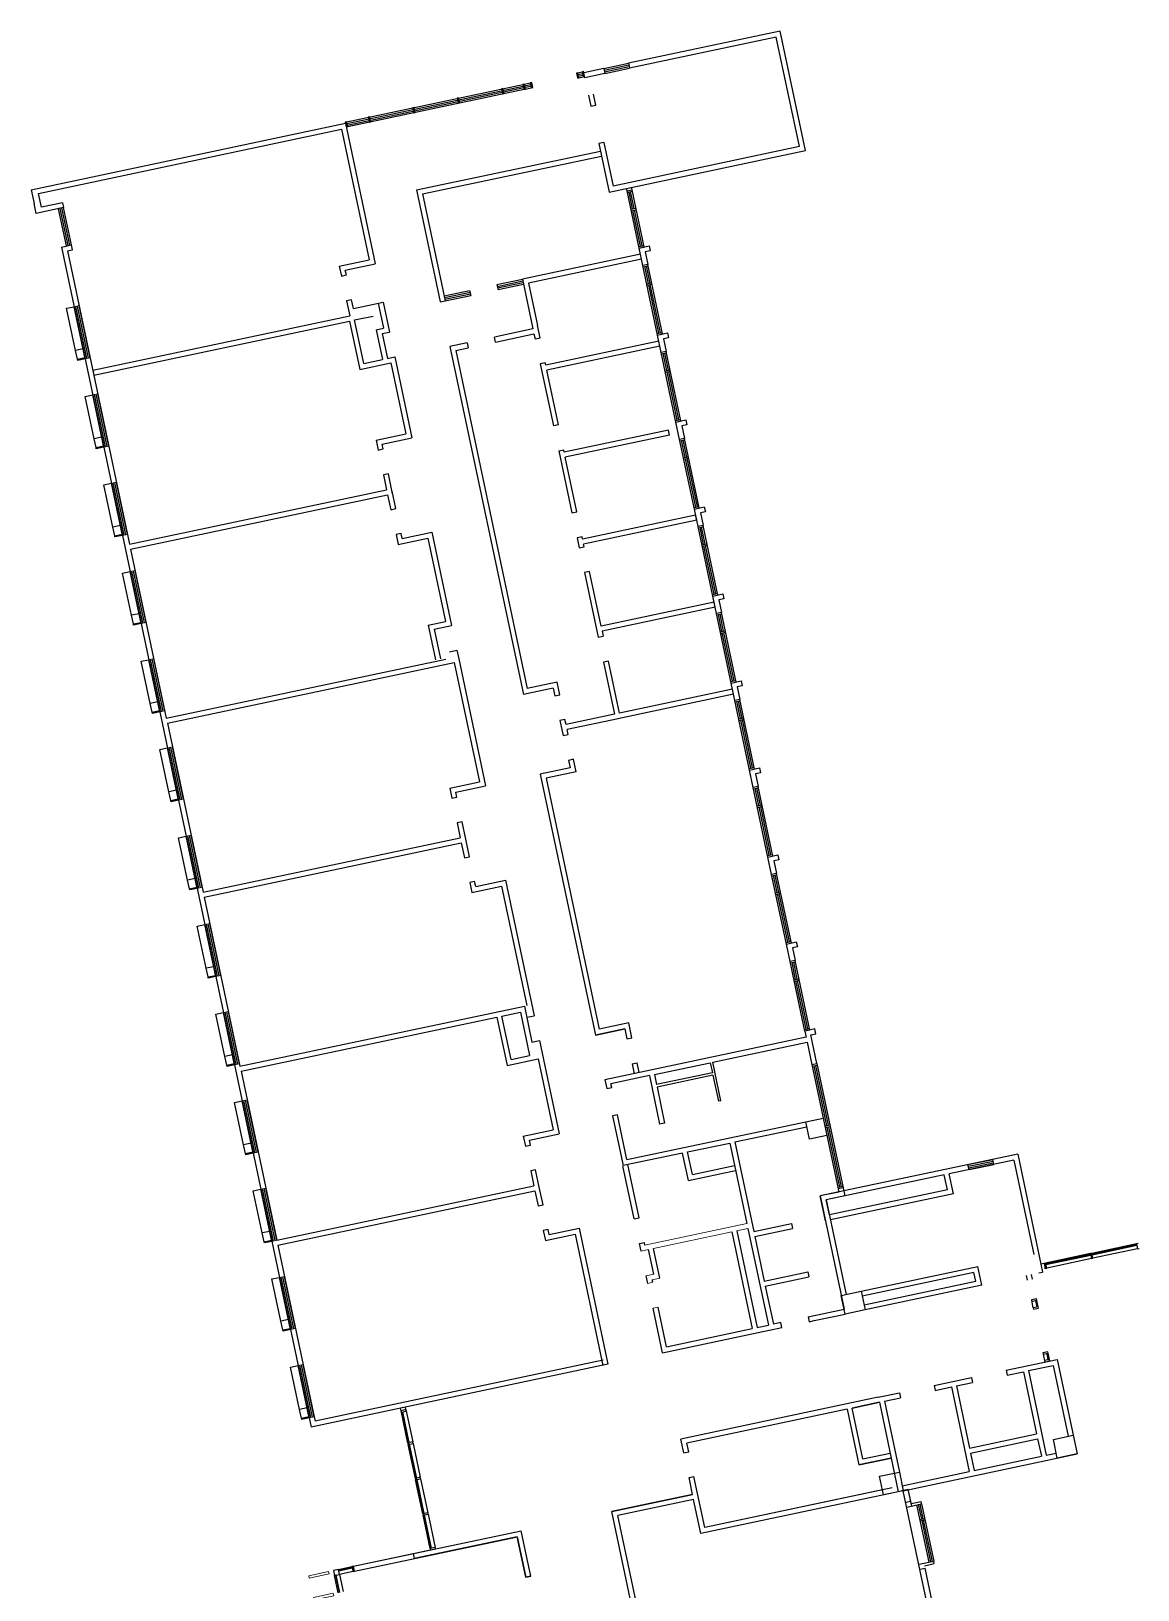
# Model space of a CAD drawing. Header units: millimetres. Extents: x -160790 to 7560, y -3558 to 89454.
# Drawn here: x -160790 to -117204, y 28111 to 89454 of the extents above; entities that cross this region are included whole.
import ezdxf

# ---------------------------------------------------------------- set-up
doc = ezdxf.new("R2010")
doc.units = ezdxf.units.MM
doc.header["$LTSCALE"] = 5
for name, color, linetype in [('A—墙体', 7, 'Continuous'), ('A—门窗', 135, 'Continuous'), ('E1-RI-3F$0$A-STUCCO', 152, 'Continuous')]:
    doc.layers.add(name, color=color, linetype=linetype)
for name, color, linetype, lineweight in [('E1-RI-3F$0$A-GLAZ-CWMG', 3, 'Continuous', 5), ('E1-RI-3F$0$A-WALL', 7, 'Continuous', 5), ('E1-RI-3F$0$AUDIT_D_131110141545-10', 7, 'Continuous', 5), ('E1-RW-3F$0$A-WALL', 7, 'Continuous', 5)]:
    doc.layers.add(name, color=color, linetype=linetype, lineweight=lineweight)
doc.layers.get('E1-RI-3F$0$A-GLAZ-CWMG').off()
doc.layers.get('E1-RI-3F$0$A-STUCCO').off()

# ---------------------------------------------------------------- blocks, each defined once
blk = doc.blocks.new('E1-RI-3F$0$ar2123')
at = {"layer": 'E1-RI-3F$0$A-WALL'}
for p, q in [((11694705, -6180386), (11693922, -6180552)), ((11693922, -6180552), (11693943, -6180650)), ((11693943, -6180650), (11694725, -6180484)), ((11694725, -6180484), (11694705, -6180386)), ((11695067, -6182098), (11694285, -6182264)), ((11695088, -6182196), (11695067, -6182098)), ((11694285, -6182264), (11694305, -6182362)), ((11694305, -6182362), (11695088, -6182196)), ((11695430, -6183811), (11694647, -6183976)), ((11694668, -6184074), (11695450, -6183908)), ((11695450, -6183908), (11695430, -6183811)), ((11694647, -6183976), (11694668, -6184074)), ((11695792, -6185523), (11695010, -6185688)), ((11695010, -6185688), (11695030, -6185786)), ((11695030, -6185786), (11695813, -6185620)), ((11695813, -6185620), (11695792, -6185523)), ((11696154, -6187235), (11695372, -6187400)), ((11695372, -6187400), (11695393, -6187498)), ((11695393, -6187498), (11696175, -6187332)), ((11696175, -6187332), (11696154, -6187235)), ((11696517, -6188947), (11695734, -6189112)), ((11695734, -6189112), (11695755, -6189210)), ((11695755, -6189210), (11696538, -6189045)), ((11696538, -6189045), (11696517, -6188947)), ((11696698, -6189803), (11695916, -6189968)), ((11695916, -6189968), (11695936, -6190066)), ((11695936, -6190066), (11696719, -6189901)), ((11696719, -6189901), (11696698, -6189803))]:
    blk.add_line(p, q, dxfattribs=at)
blk = doc.blocks.new('E1-RI-3F$0$RECTANGULAR_MULLION_-_6006')
at = {"layer": 'A—门窗'}
for p, q in [((-30, 125), (30, 125)), ((-30, -75), (-30, 125)), ((30, 125), (30, -75)), ((30, -75), (-30, -75))]:
    blk.add_line(p, q, dxfattribs=at)
blk = doc.blocks.new('E1-RI-3F$0$RECTANGULAR_MULLION_-_600M')
at = {"layer": 'A—门窗'}
for p, q in [((-30, 75), (30, 75)), ((-30, -125), (-30, 75)), ((30, 75), (30, -125)), ((30, -125), (-30, -125))]:
    blk.add_line(p, q, dxfattribs=at)
blk = doc.blocks.new('E1-RI-3F$0$窗3')
at = {"layer": 'A—门窗'}
for p, q in [((10161298, -8419202), (10161298, -8417102)), ((10161364, -8419202), (10161364, -8417102)), ((10161431, -8419202), (10161431, -8417102)), ((10161498, -8419202), (10161498, -8417102))]:
    blk.add_line(p, q, dxfattribs=at)
at = {"layer": 'A—门窗', "color": 8}
for points in [[(10161298, -8418802), (10160998, -8418802), (10160998, -8417102), (10161298, -8417102)], [(10160998, -8419152), (10160998, -8418802), (10160998, -8418802)], [(10161298, -8419202), (10160998, -8419202), (10160998, -8419152), (10161298, -8419152)]]:
    blk.add_lwpolyline(points, dxfattribs=at)
at = {"layer": 'E1-RI-3F$0$A-WALL'}
for p, q in [((10161298, -8417102), (10161498, -8417102)), ((10161298, -8419202), (10161498, -8419202))]:
    blk.add_line(p, q, dxfattribs=at)
blk = doc.blocks.new('E1-RI-3F$0$窗4')
at = {"layer": 'A—门窗'}
for p, q in [((10183925, -8423476), (10183925, -8420676)), ((10183925, -8420736), (10184125, -8420736)), ((10183992, -8421416), (10183992, -8420736)), ((10184058, -8421416), (10184058, -8420736)), ((10184125, -8423476), (10184125, -8420676)), ((10183925, -8421416), (10184125, -8421416)), ((10183925, -8421476), (10184125, -8421476)), ((10183992, -8423416), (10183992, -8421476)), ((10184058, -8423416), (10184058, -8421476)), ((10183925, -8423416), (10184125, -8423416))]:
    blk.add_line(p, q, dxfattribs=at)
at = {"layer": 'E1-RI-3F$0$A-WALL'}
for p, q in [((10183925, -8420676), (10184125, -8420676)), ((10183925, -8423476), (10184125, -8423476))]:
    blk.add_line(p, q, dxfattribs=at)

msp = doc.modelspace()

# ---------------------------------------------------------------- linework, layer by layer
at = {"layer": 'A—墙体'}
for p, q in [((-131293, 89454), (-137261, 88191)), ((-131293, 89454), (-137261, 88191)), ((-131447, 89217), (-137220, 87995)), ((-131447, 89217), (-137220, 87995)), ((-130536, 84912), (-131447, 89217)), ((-130536, 84912), (-131447, 89217)), ((-130299, 84758), (-131293, 89454)), ((-130299, 84758), (-131293, 89454)), ((-138239, 87984), (-139022, 87818)), ((-138239, 87984), (-139022, 87818)), ((-138981, 87622), (-139022, 87818)), ((-138981, 87622), (-139022, 87818)), ((-138198, 87788), (-138981, 87622)), ((-138198, 87788), (-138981, 87622)), ((-138239, 87984), (-138198, 87788)), ((-138239, 87984), (-138198, 87788)), ((-137261, 88191), (-137220, 87995)), ((-137261, 88191), (-137220, 87995)), ((-160790, 83210), (-148414, 85830)), ((-160494, 83068), (-148568, 85593)), ((-148568, 85593), (-147481, 80456)), ((-148414, 85830), (-147244, 80302)), ((-145610, 83204), (-138370, 84736)), ((-138370, 84736), (-138328, 84541)), ((-138236, 85071), (-137874, 83359)), ((-138236, 85071), (-137874, 83359)), ((-130536, 84912), (-137874, 83359)), ((-130536, 84912), (-137874, 83359)), ((-145372, 83049), (-138328, 84541)), ((-160790, 83210), (-160676, 82672)), ((-160381, 82530), (-160494, 83068)), ((-145610, 83204), (-144678, 78801)), ((-145372, 83049), (-144482, 78843)), ((-137322, 83169), (-137342, 83267)), ((-137322, 83169), (-137126, 83211)), ((-137126, 83211), (-137147, 83309)), ((-160594, 82280), (-160676, 82672)), ((-159517, 82508), (-160594, 82280)), ((-159558, 82704), (-160381, 82530)), ((-159558, 82704), (-159517, 82508)), ((-159597, 80958), (-159206, 81041)), ((-159165, 80845), (-159206, 81041)), ((-159597, 80958), (-149764, 34512)), ((-159360, 80804), (-159165, 80845)), ((-159360, 80804), (-156916, 69260)), ((-148655, 80208), (-147481, 80456)), ((-136794, 80675), (-141441, 79691)), ((-136752, 80479), (-141204, 79536)), ((-136845, 80919), (-136650, 80961)), ((-148655, 80208), (-148572, 79817)), ((-148572, 79817), (-148376, 79858)), ((-148418, 80054), (-147244, 80302)), ((-148376, 79858), (-148418, 80054)), ((-141441, 79691), (-141027, 77734)), ((-141204, 79536), (-140852, 77873)), ((-148170, 78880), (-148365, 78838)), ((-148365, 78838), (-148241, 78251)), ((-148097, 78537), (-148170, 78880)), ((-148097, 78537), (-146923, 78786)), ((-147119, 78744), (-146912, 77766)), ((-146923, 78786), (-146675, 77612)), ((-144678, 78801), (-144482, 78843)), ((-158366, 76108), (-148241, 78251)), ((-158324, 75912), (-148248, 78045)), ((-148248, 78045), (-147844, 76138)), ((-148052, 78087), (-147319, 78242)), ((-147690, 76375), (-148052, 78087)), ((-147205, 77704), (-146912, 77766)), ((-147205, 77704), (-146957, 76530)), ((-146968, 77550), (-146675, 77612)), ((-146968, 77550), (-146761, 76571)), ((-141027, 77734), (-142543, 77413)), ((-142502, 77218), (-142543, 77413)), ((-142502, 77218), (-140986, 77539)), ((-140986, 77539), (-140944, 77343)), ((-143619, 77185), (-144305, 77040)), ((-144305, 77040), (-141405, 63344)), ((-144068, 76886), (-143578, 76990)), ((-144068, 76886), (-141251, 63581)), ((-143619, 77185), (-143578, 76990)), ((-136069, 77250), (-140521, 76308)), ((-136027, 77055), (-140479, 76112)), ((-158366, 76108), (-158324, 75912)), ((-147844, 76138), (-146624, 76396)), ((-147690, 76375), (-146957, 76530)), ((-146761, 76571), (-146467, 76634)), ((-146622, 76396), (-146031, 73608)), ((-146467, 76634), (-145794, 73454)), ((-140541, 76406), (-140737, 76365)), ((-140737, 76365), (-140219, 73919)), ((-140521, 76308), (-140541, 76406)), ((-140024, 73960), (-140479, 76112)), ((-140024, 73960), (-140219, 73919)), ((-135687, 73754), (-139796, 72884)), ((-135645, 73558), (-135687, 73754)), ((-147205, 73360), (-146031, 73608)), ((-147205, 73360), (-147122, 72969)), ((-147122, 72969), (-146927, 73010)), ((-146968, 73206), (-145794, 73454)), ((-146927, 73010), (-146968, 73206)), ((-135645, 73558), (-139754, 72688)), ((-140012, 72940), (-139817, 72982)), ((-140012, 72940), (-139494, 70495)), ((-139796, 72884), (-139817, 72982)), ((-139299, 70536), (-139754, 72688)), ((-146719, 72032), (-146915, 71990)), ((-146915, 71990), (-146791, 71403)), ((-146554, 71249), (-146719, 72032)), ((-156916, 69260), (-146791, 71403)), ((-156874, 69064), (-146749, 71207)), ((-146749, 71207), (-146625, 70621)), ((-146430, 70662), (-146574, 71347)), ((-146625, 70621), (-146430, 70662)), ((-139494, 70495), (-139299, 70536)), ((-134619, 70402), (-139071, 69460)), ((-134578, 70207), (-139030, 69264)), ((-134578, 70207), (-134619, 70402)), ((-146223, 69684), (-146418, 69642)), ((-146418, 69642), (-146336, 69251)), ((-146336, 69251), (-145161, 69499)), ((-146181, 69488), (-146223, 69684)), ((-146181, 69488), (-145009, 69736)), ((-145161, 69499), (-144467, 66222)), ((-145007, 69736), (-144231, 66068)), ((-139092, 69558), (-139287, 69516)), ((-139287, 69516), (-139246, 69321)), ((-139246, 69321), (-139205, 69125)), ((-139071, 69460), (-139092, 69558)), ((-156874, 69064), (-155466, 62412)), ((-139205, 69125), (-139009, 69166)), ((-139009, 69166), (-139030, 69264)), ((-138802, 68188), (-138997, 68147)), ((-138997, 68147), (-138459, 65603)), ((-138346, 66036), (-138802, 68188)), ((-133894, 66978), (-138346, 66036)), ((-133853, 66782), (-133894, 66978)), ((-133853, 66782), (-138305, 65840)), ((-145152, 66077), (-144468, 66222)), ((-145152, 66077), (-144862, 64707)), ((-144915, 65923), (-144231, 66068)), ((-144915, 65923), (-144667, 64749)), ((-138459, 65603), (-138263, 65644)), ((-138305, 65840), (-138263, 65644)), ((-144317, 65027), (-144024, 65089)), ((-144024, 65089), (-143951, 64747)), ((-155466, 62412), (-144460, 64741)), ((-155425, 62216), (-144126, 64608)), ((-144126, 64608), (-143132, 59912)), ((-143951, 64747), (-142895, 59758)), ((-138056, 64666), (-138252, 64625)), ((-138252, 64625), (-137817, 62570)), ((-137621, 62612), (-138056, 64666)), ((-140077, 63830), (-141251, 63581)), ((-139973, 63340), (-140077, 63830)), ((-140231, 63592), (-141405, 63344)), ((-140231, 63592), (-140169, 63299)), ((-140169, 63299), (-139973, 63340)), ((-133128, 63358), (-137678, 62395)), ((-133169, 63554), (-137621, 62612)), ((-133128, 63358), (-133169, 63554)), ((-137817, 62570), (-139725, 62166)), ((-155425, 62216), (-154016, 55563)), ((-139766, 62362), (-139962, 62321)), ((-139962, 62321), (-139837, 61734)), ((-139725, 62166), (-139766, 62362)), ((-137675, 62396), (-139683, 61971)), ((-139642, 61775), (-139683, 61971)), ((-139837, 61734), (-139642, 61775)), ((-139435, 60797), (-139630, 60755)), ((-139630, 60755), (-139568, 60462)), ((-139331, 60308), (-139435, 60797)), ((-139568, 60462), (-140742, 60213)), ((-140742, 60213), (-138567, 49941)), ((-139331, 60308), (-140505, 60059)), ((-144306, 59663), (-143134, 59911)), ((-144306, 59663), (-144223, 59272)), ((-144069, 59509), (-142897, 59757)), ((-144027, 59313), (-144069, 59509)), ((-140505, 60059), (-138413, 50178)), ((-144223, 59272), (-144027, 59313)), ((-143820, 58335), (-144016, 58294)), ((-144016, 58294), (-143891, 57707)), ((-143675, 57650), (-143820, 58335)), ((-154016, 55563), (-143891, 57707)), ((-153975, 55368), (-143850, 57511)), ((-143850, 57511), (-143726, 56924)), ((-143530, 56965), (-143675, 57650)), ((-143726, 56924), (-143530, 56965)), ((-143323, 55987), (-143519, 55946)), ((-143519, 55946), (-143436, 55554)), ((-143282, 55791), (-143323, 55987)), ((-143282, 55791), (-142110, 56039)), ((-142108, 56040), (-140979, 50708)), ((-153975, 55368), (-152567, 48715)), ((-143436, 55554), (-142264, 55802)), ((-142262, 55803), (-141268, 51107)), ((-152567, 48715), (-141366, 51086)), ((-141366, 51086), (-141066, 49668)), ((-152525, 48519), (-142449, 50653)), ((-142449, 50653), (-142045, 48745)), ((-142253, 50694), (-141520, 50849)), ((-141891, 48985), (-142253, 50694)), ((-141520, 50849), (-141158, 49137)), ((-141273, 50646), (-140979, 50708)), ((-137256, 50423), (-138413, 50178)), ((-137131, 49836), (-137256, 50423)), ((-141066, 49668), (-140772, 49730)), ((-140772, 49730), (-139995, 46061)), ((-138567, 49941), (-137410, 50186)), ((-137410, 50186), (-138567, 49941)), ((-137410, 50186), (-137327, 49795)), ((-137327, 49795), (-137131, 49836)), ((-130270, 49858), (-136336, 48574)), ((-130085, 49948), (-130006, 49964)), ((-141891, 48982), (-141158, 49137)), ((-133946, 48875), (-130228, 49662)), ((-130228, 49662), (-130042, 48781)), ((-152525, 48519), (-151117, 41867)), ((-142045, 48745), (-140823, 49003)), ((-140823, 49003), (-140233, 46215)), ((-136336, 48574), (-138194, 48180)), ((-137120, 48816), (-136924, 48858)), ((-137120, 48816), (-137037, 48425)), ((-136841, 48466), (-136924, 48858)), ((-136245, 48388), (-134044, 48854)), ((-133961, 48463), (-136162, 47997)), ((-134044, 48854), (-133961, 48463)), ((-133625, 47359), (-133946, 48875)), ((-130042, 48781), (-129846, 48823)), ((-138194, 48180), (-138122, 47838)), ((-138122, 47838), (-137926, 47879)), ((-136440, 48347), (-137957, 48026)), ((-137926, 47879), (-137957, 48026)), ((-136440, 48347), (-136037, 46440)), ((-136245, 48388), (-136162, 47997)), ((-133940, 48365), (-136141, 47899)), ((-136141, 47899), (-135841, 46481)), ((-133940, 48365), (-133723, 47338)), ((-133625, 47359), (-133723, 47338)), ((-137698, 46803), (-137894, 46761)), ((-137894, 46761), (-137480, 44805)), ((-137326, 45042), (-137698, 46803)), ((-141406, 45967), (-140233, 46215)), ((-141169, 45813), (-139995, 46061)), ((-137326, 45042), (-130282, 46533)), ((-135841, 46481), (-136037, 46440)), ((-133077, 45737), (-130240, 46337)), ((-141406, 45967), (-141323, 45576)), ((-141323, 45576), (-141128, 45617)), ((-141128, 45617), (-141169, 45813)), ((-133273, 45695), (-132603, 42531)), ((-133077, 45737), (-132332, 42215)), ((-137041, 42716), (-137483, 44804)), ((-136845, 42758, 0), (-137287, 44846)), ((-134905, 44225), (-135132, 45302)), ((-134750, 44462), (-134937, 45343)), ((-134750, 44462), (-133087, 44814)), ((-121937, 45259), (-129715, 43612)), ((-121937, 45259), (-129715, 43612)), ((-122091, 45022), (-124635, 44483)), ((-122091, 45022), (-124635, 44483)), ((-122091, 45022), (-121304, 41304)), ((-122091, 45022), (-121304, 41304)), ((-121937, 45259), (-120954, 40612)), ((-121937, 45259), (-120954, 40612)), ((-140921, 44639), (-141116, 44597)), ((-141116, 44597), (-140992, 44010)), ((-140776, 43954), (-140921, 44639)), ((-134905, 44225), (-133045, 44619)), ((-124830, 44442), (-129478, 43458)), ((-124830, 44442), (-129478, 43458)), ((-124706, 43855), (-124830, 44442)), ((-124706, 43855), (-124830, 44442)), ((-124469, 43700), (-124635, 44483)), ((-124469, 43700), (-124635, 44483)), ((-151117, 41867), (-140992, 44010)), ((-151076, 41671), (-140951, 43815)), ((-140951, 43815), (-140826, 43228)), ((-140631, 43269), (-140776, 43954)), ((-129508, 42633), (-129715, 43612)), ((-129508, 42633), (-129715, 43612)), ((-129714, 43612), (-128772, 39161)), ((-128981, 43768), (-129712, 43613)), ((-128744, 43613), (-129474, 43459)), ((-124706, 43855), (-129354, 42871)), ((-124706, 43855), (-129354, 42871)), ((-124469, 43700), (-129312, 42675)), ((-124469, 43700), (-129312, 42675)), ((-128811, 43931), (-129007, 43890)), ((-129007, 43890), (-128981, 43768)), ((-128811, 43931), (-128744, 43613)), ((-140826, 43228), (-140631, 43269)), ((-129354, 42871), (-129478, 43458)), ((-129354, 42871), (-129478, 43458)), ((-129477, 43458), (-128690, 39740)), ((-140382, 42095), (-139208, 42343)), ((-139208, 42343), (-138075, 36987)), ((-137041, 42716, 0), (-136845, 42758, 0)), ((-132562, 42336), (-131756, 38529)), ((-132332, 42215, 0), (-130850, 42529, 0)), ((-132290, 42019), (-130808, 42333)), ((-130850, 42529, 0), (-130808, 42333, 0)), ((-140423, 42291), (-140619, 42249)), ((-140619, 42249), (-140536, 41858)), ((-140536, 41858), (-139363, 42106)), ((-140382, 42095), (-140423, 42291)), ((-139363, 42106), (-138270, 36946)), ((-136834, 41738, 0), (-136638, 41779, 0)), ((-136771, 41444, 0), (-136834, 41738, 0)), ((-136617, 41681, 0), (-136638, 41779, 0)), ((-133198, 42201), (-132392, 38394)), ((-133003, 42242), (-132197, 38436)), ((-132290, 42019), (-131918, 40258)), ((-151076, 41671), (-149646, 34921)), ((-136271, 40528, 0), (-136478, 41507)), ((-136034, 40374, 0), (-136282, 41548)), ((-131918, 40258), (-130206, 40621)), ((-130206, 40621), (-130164, 40425)), ((-128103, 39864), (-123505, 40838)), ((-128103, 39864), (-123505, 40838)), ((-123659, 40601), (-128062, 39669)), ((-123659, 40601), (-128062, 39669)), ((-123587, 40258), (-123659, 40601)), ((-123587, 40258), (-123659, 40601)), ((-123350, 40104), (-123505, 40838)), ((-123350, 40104), (-123505, 40838)), ((-121356, 40334), (-121395, 40518)), ((-121100, 40581), (-120954, 40612)), ((-121100, 40581), (-120954, 40612)), ((-136502, 40173), (-136564, 40466)), ((-136307, 40214), (-136327, 40312)), ((-131876, 40063), (-130164, 40425)), ((-131876, 40063), (-131560, 38571)), ((-127989, 39326), (-123587, 40258)), ((-127989, 39326), (-123587, 40258)), ((-123350, 40104), (-127948, 39131)), ((-123350, 40104), (-127948, 39131)), ((-121551, 40293), (-121590, 40477)), ((-135924, 37442), (-136295, 39194)), ((-135770, 37679), (-136099, 39236)), ((-130191, 38861), (-128772, 39161)), ((-130191, 38861), (-130149, 38665)), ((-130149, 38665), (-129954, 38706)), ((-129954, 38706), (-128731, 38965)), ((-135924, 37442), (-131718, 38333)), ((-135770, 37679), (-132392, 38394)), ((-132197, 38436), (-131756, 38529)), ((-131715, 38334), (-131225, 38437)), ((-131267, 38633), (-131560, 38571)), ((-131225, 38437), (-131267, 38633)), ((-138075, 36987), (-149764, 34512)), ((-138262, 37152), (-149610, 34749)), ((-122386, 36756), (-120381, 37181)), ((-121513, 36737), (-120535, 36944)), ((-121513, 36737), (-120535, 36944)), ((-121513, 36737), (-120731, 36902)), ((-121513, 36737), (-120731, 36902)), ((-120535, 36944), (-119945, 34155)), ((-120535, 36944), (-119945, 34155)), ((-120381, 37181), (-119594, 33463)), ((-120381, 37181), (-119594, 33463)), ((-125223, 36156), (-123756, 36466)), ((-125223, 36156), (-123756, 36466)), ((-124350, 36136), (-123714, 36271)), ((-124350, 36136), (-123714, 36271)), ((-123756, 36466), (-123714, 36271)), ((-123756, 36466), (-123714, 36271)), ((-122386, 36756), (-122345, 36561)), ((-122386, 36756), (-122345, 36561)), ((-122345, 36561), (-121709, 36695)), ((-122345, 36561), (-121709, 36695)), ((-121709, 36695), (-121191, 34249)), ((-121709, 36695), (-121191, 34249)), ((-121513, 36737), (-120809, 33410)), ((-121513, 36737), (-120809, 33410)), ((-127425, 35690), (-135202, 34043)), ((-127425, 35690), (-135199, 34044)), ((-127425, 35690), (-126593, 35866)), ((-127425, 35690), (-126593, 35866)), ((-127187, 35535), (-126552, 35670)), ((-127187, 35535), (-126552, 35670)), ((-126593, 35866), (-126552, 35670)), ((-126593, 35866), (-126552, 35670)), ((-125223, 36156), (-125182, 35960)), ((-125223, 36156), (-125182, 35960)), ((-125182, 35960), (-124546, 36095)), ((-125182, 35960), (-124546, 36095)), ((-124546, 36095), (-123842, 32768)), ((-124546, 36095), (-123842, 32768)), ((-124350, 36136), (-123833, 33690)), ((-124350, 36136), (-123833, 33690)), ((-146223, 35160, 0), (-146243, 35258)), ((-146027, 35202, 0), (-146047, 35299)), ((-128655, 35225), (-134965, 33889)), ((-128655, 35225), (-128189, 33024)), ((-127383, 35494), (-128459, 35266)), ((-128459, 35266), (-127383, 35494)), ((-128034, 33261), (-128459, 35266)), ((-127383, 35494), (-126638, 31972)), ((-127383, 35494), (-126638, 31972)), ((-127187, 35535), (-126597, 32747)), ((-127187, 35535), (-126597, 32747)), ((-149646, 34921), (-149610, 34749)), ((-135088, 33505), (-135202, 34043)), ((-134893, 33547), (-134965, 33889)), ((-123833, 33690), (-121191, 34249)), ((-123833, 33690), (-121191, 34249)), ((-123791, 33495), (-121150, 34054)), ((-123791, 33495), (-121150, 34054)), ((-121150, 34054), (-121005, 33369)), ((-121150, 34054), (-121005, 33369)), ((-135088, 33505), (-134893, 33547)), ((-126917, 33293), (-128189, 33024)), ((-128189, 33024), (-126917, 33293)), ((-128034, 33261), (-126959, 33488)), ((-126442, 32013), (-119594, 33463)), ((-126442, 32013), (-119594, 33463)), ((-123791, 33495), (-123646, 32810)), ((-123791, 33495), (-123646, 32810)), ((-123646, 32810), (-121005, 33369)), ((-123646, 32810), (-121005, 33369)), ((-120809, 33410), (-120418, 33493)), ((-120809, 33410), (-120418, 33493)), ((-119783, 33392), (-119789, 33422)), ((-134881, 32527), (-134686, 32568)), ((-134741, 31866), (-134881, 32527)), ((-134261, 30563), (-134686, 32568)), ((-126483, 32209), (-123842, 32768)), ((-126483, 32209), (-123842, 32768)), ((-126833, 31931), (-134415, 30326)), ((-126875, 32126), (-134261, 30563)), ((-127266, 32043), (-134258, 30563)), ((-127225, 31848), (-127266, 32043)), ((-126246, 32055), (-126540, 31993)), ((-125655, 28296), (-126442, 32013)), ((-126110, 31409), (-126246, 32055)), ((-126151, 31605), (-126246, 32055)), ((-134741, 31866), (-137921, 31193)), ((-137921, 31194), (-134744, 31866)), ((-134700, 31671), (-137684, 31039)), ((-134415, 30326), (-134700, 31671)), ((-134258, 30563), (-134453, 31485)), ((-126347, 31563), (-126151, 31605)), ((-126305, 31368), (-125721, 31492)), ((-126130, 31507), (-125741, 31589)), ((-125721, 31492), (-125741, 31589)), ((-136901, 26375), (-137921, 31194)), ((-136797, 25886), (-137921, 31193)), ((-137831, 30770), (-137854, 30875)), ((-136643, 26123), (-137684, 31039)), ((-136747, 26612), (-137684, 31039)), ((-137656, 30909), (-137656, 30909)), ((-148096, 29040), (-141492, 30438)), ((-148054, 28844), (-141695, 30190)), ((-141646, 30200), (-145706, 29341)), ((-141646, 30201), (-141310, 28611)), ((-141310, 28610), (-141646, 30200)), ((-141114, 28652), (-141492, 30438)), ((-141114, 28652), (-141492, 30437)), ((-148096, 29040), (-145063, 29682)), ((-145748, 29537), (-145706, 29341)), ((-125823, 29119), (-125242, 29242)), ((-125781, 28923), (-125586, 28965)), ((-125607, 29062), (-125221, 29144)), ((-124807, 25256), (-125586, 28965)), ((-125221, 29144), (-125242, 29242)), ((-141114, 28652), (-141310, 28610)), ((-141310, 28611), (-141114, 28652)), ((-125044, 25410), (-125655, 28296))]:
    msp.add_line(p, q, dxfattribs=at)
for points in [[(-138836, 86937), (-138742, 86497), (-138547, 86539), (-138640, 86979)], [(-138836, 86937), (-138742, 86497), (-138547, 86539), (-138640, 86979)], [(-138236, 85071), (-138432, 85030), (-138028, 83122), (-130299, 84758)], [(-138236, 85071), (-138432, 85030), (-138028, 83122), (-130299, 84758)], [(-136845, 80919), (-136454, 81002), (-136413, 80806), (-136608, 80765), (-136505, 80276), (-136700, 80234), (-136845, 80919)], [(-140944, 77343), (-140749, 77384), (-140852, 77873)], [(-136120, 77495), (-135729, 77578), (-135688, 77382), (-135883, 77341), (-135780, 76852), (-135976, 76810), (-136120, 77495)], [(-135396, 74071), (-135004, 74154), (-134963, 73958), (-135159, 73917), (-135055, 73427), (-135251, 73386), (-135396, 74071)], [(-134671, 70647), (-134279, 70730), (-134238, 70534), (-134434, 70492), (-134330, 70003), (-134526, 69962), (-134671, 70647)], [(-133946, 67223), (-133555, 67305), (-133513, 67110), (-133709, 67068), (-133605, 66579), (-133801, 66538), (-133946, 67223)], [(-133709, 67068), (-133709, 67068)], [(-133221, 63799), (-132830, 63881), (-132788, 63686), (-132984, 63644), (-132880, 63155), (-133076, 63114), (-133221, 63799)], [(-132496, 60374), (-132105, 60457), (-132063, 60262), (-132259, 60220), (-132156, 59731), (-132351, 59690), (-132496, 60374)], [(-131771, 56950), (-131380, 57033), (-131339, 56837), (-131534, 56796), (-131431, 56307), (-131626, 56265), (-131771, 56950)], [(-131046, 53526), (-130655, 53609), (-130614, 53413), (-130809, 53372), (-130706, 52883), (-130901, 52841), (-131046, 53526)], [(-129846, 48823), (-130085, 49948), (-129889, 49989), (-129930, 50185), (-130322, 50102), (-130270, 49858)], [(-130282, 46533), (-129597, 46678), (-129452, 45993), (-130137, 45848), (-130282, 46533)], [(-134937, 45343), (-133273, 45695)], [(-135132, 45302), (-137480, 44805)], [(-128886, 39699), (-128103, 39865), (-127948, 39131), (-128731, 38965), (-128886, 39699)]]:
    msp.add_lwpolyline(points, dxfattribs=at)
for points in [[(-120532, 34031), (-119749, 34197), (-119594, 33463), (-120376, 33297)], [(-120532, 34031), (-119749, 34197), (-119594, 33463), (-120376, 33297)], [(-127380, 32582), (-126597, 32747), (-126442, 32013), (-127225, 31848)], [(-127380, 32582), (-126597, 32747), (-126442, 32013), (-127225, 31848)]]:
    msp.add_lwpolyline(points, close=True, dxfattribs=at)
at = {"layer": 'A—门窗'}
for p, q in [((-139266, 87817), (-139032, 87867)), ((-139244, 87754), (-139077, 87789)), ((-139230, 87689), (-139063, 87724)), ((-138239, 87984), (-137261, 88191)), ((-138239, 87984), (-137261, 88191)), ((-138226, 87918), (-137247, 88126)), ((-138226, 87918), (-137247, 88126)), ((-138212, 87853), (-137233, 88060)), ((-138212, 87853), (-137233, 88060)), ((-138198, 87788), (-137220, 87995)), ((-138198, 87788), (-137220, 87995)), ((-148425, 85879), (-141361, 87374)), ((-148411, 85813), (-141406, 87296)), ((-148397, 85748), (-141392, 87231)), ((-148383, 85683), (-141378, 87166)), ((-141361, 87374), (-141136, 87422)), ((-141347, 87309), (-141122, 87356)), ((-141333, 87244), (-141108, 87291)), ((-141319, 87178), (-141094, 87226)), ((-139275, 87611), (-138991, 87671)), ((-136845, 80919), (-137322, 83169)), ((-137309, 83111), (-137114, 83152)), ((-137103, 82459), (-137244, 83124)), ((-137038, 82473), (-137179, 83138)), ((-136650, 80961), (-137126, 83211)), ((-159402, 81000), (-159712, 82467)), ((-159336, 81013), (-159647, 82481)), ((-159271, 81027), (-159582, 82495)), ((-159206, 81041), (-159517, 82508)), ((-137168, 82445), (-136972, 82487)), ((-137156, 82387), (-136960, 82428)), ((-136793, 80992), (-137091, 82400)), ((-136727, 81005), (-137026, 82414)), ((-136858, 80978), (-136662, 81019)), ((-144523, 79038), (-143520, 79251)), ((-144509, 78970), (-143506, 79182)), ((-143520, 79251), (-143479, 79055)), ((-142444, 79478), (-141441, 79691)), ((-142444, 79478), (-142403, 79283)), ((-142430, 79410), (-141427, 79622)), ((-142417, 79351), (-141414, 79564)), ((-142403, 79283), (-141400, 79495)), ((-144496, 78911), (-143493, 79123)), ((-144482, 78843), (-143479, 79055)), ((-130042, 48781), (-129007, 43890)), ((-130042, 48781), (-129007, 43890)), ((-130030, 48723), (-129834, 48764)), ((-130030, 48723), (-129834, 48764)), ((-129964, 48736), (-129465, 46379)), ((-129964, 48736), (-129465, 46379)), ((-129899, 48750), (-129400, 46392)), ((-129899, 48750), (-129400, 46392)), ((-129846, 48823), (-128811, 43931)), ((-129846, 48823), (-128811, 43931)), ((-129530, 46365), (-129335, 46406)), ((-129518, 46306), (-129322, 46348)), ((-129518, 46306), (-129322, 46348)), ((-129453, 46320), (-128954, 43962)), ((-129453, 46320), (-128954, 43962)), ((-129388, 46334), (-128888, 43976)), ((-129388, 46334), (-128888, 43976)), ((-123894, 44844), (-122916, 45051)), ((-123894, 44844), (-122916, 45051)), ((-123853, 44649), (-123894, 44844)), ((-123853, 44649), (-123894, 44844)), ((-123880, 44779), (-122902, 44986)), ((-123880, 44779), (-122902, 44986)), ((-123866, 44714), (-122888, 44921)), ((-123866, 44714), (-122888, 44921)), ((-123853, 44649), (-122874, 44856)), ((-123853, 44649), (-122874, 44856)), ((-122874, 44856), (-122916, 45051)), ((-122874, 44856), (-122916, 45051)), ((-128823, 43990), (-129019, 43948)), ((-128823, 43990), (-129019, 43948)), ((-117254, 41727), (-119015, 41354)), ((-119074, 41342), (-120835, 40969)), ((-119068, 41312), (-120829, 40939)), ((-120823, 40914), (-119062, 41287)), ((-119033, 41146), (-120360, 40865)), ((-119062, 41287), (-119068, 41312)), ((-117248, 41697), (-119009, 41324)), ((-119009, 41324), (-119004, 41299)), ((-119004, 41299), (-117243, 41672)), ((-117213, 41531), (-118974, 41158)), ((-117243, 41672), (-117248, 41697)), ((-120894, 40956), (-121021, 40930)), ((-120894, 40956), (-121021, 40930)), ((-120835, 40969), (-120894, 40956)), ((-120894, 40956), (-120852, 40761)), ((-120852, 40761), (-120882, 40755)), ((-120852, 40761), (-120794, 40773)), ((-120794, 40773), (-120835, 40969)), ((-120360, 40865), (-120794, 40773)), ((-121192, 39564), (-121388, 39523)), ((-121388, 39523), (-121376, 39464)), ((-121322, 39211), (-121386, 39513)), ((-121376, 39464), (-121180, 39506)), ((-121235, 39494), (-121181, 39241)), ((-121156, 39246), (-121210, 39499)), ((-121180, 39506), (-121192, 39564)), ((-121126, 39252), (-121190, 39555)), ((-120676, 37118), (-120740, 37424)), ((-122386, 36756), (-120381, 37181)), ((-120795, 37412), (-120743, 37165)), ((-120718, 37171), (-120771, 37418)), ((-145953, 33888), (-146222, 35160, 0)), ((-146180, 35108), (-145924, 33900)), ((-145899, 33905), (-146155, 35113)), ((-146027, 35202, 0), (-145757, 33930)), ((-145659, 32499), (-145942, 33835)), ((-145924, 33900), (-145899, 33905)), ((-145887, 33846), (-145912, 33841)), ((-145912, 33841), (-145629, 32506)), ((-145604, 32511), (-145887, 33846)), ((-145746, 33876), (-145463, 32541)), ((-145364, 31105), (-145647, 32441)), ((-145629, 32506), (-145604, 32511)), ((-145592, 32452), (-145617, 32447)), ((-145617, 32447), (-145334, 31112)), ((-145309, 31117), (-145592, 32452)), ((-145451, 32482), (-145168, 31147)), ((-125916, 31450), (-125438, 29200)), ((-125851, 31464), (-125731, 30896)), ((-125786, 31478), (-125666, 30910)), ((-125721, 31492), (-125242, 29242)), ((-145075, 29740), (-145351, 31046)), ((-145297, 31058), (-145322, 31053)), ((-145322, 31053), (-145045, 29747)), ((-145020, 29752), (-145297, 31058)), ((-145156, 31088), (-144879, 29782)), ((-125796, 30883), (-125600, 30924)), ((-125784, 30824), (-125588, 30865)), ((-125718, 30838), (-125372, 29214)), ((-125653, 30852), (-125307, 29228)), ((-148683, 28915), (-148160, 29026)), ((-148148, 28997), (-148676, 28886)), ((-148676, 28886), (-148671, 28861)), ((-148671, 28861), (-148143, 28973)), ((-148113, 28832), (-148641, 28720)), ((-148694, 27998), (-148837, 28678)), ((-148783, 28690), (-148808, 28684)), ((-148808, 28684), (-148664, 28004)), ((-148639, 28010), (-148783, 28690)), ((-148642, 28719), (-148498, 28039))]:
    msp.add_line(p, q, dxfattribs=at)
at = {"layer": 'A—门窗', "extrusion": (0, 0, -1)}
for p, q in [((-117196, 41739), (-117254, 41727)), ((-117254, 41727), (-117213, 41531)), ((-119015, 41354), (-119074, 41342)), ((-119074, 41342), (-119033, 41146)), ((-119033, 41146), (-118974, 41158)), ((-118974, 41158), (-119015, 41354)), ((-117213, 41531), (-117154, 41544)), ((-120753, 37483), (-120949, 37441)), ((-120949, 37441), (-120936, 37383)), ((-120936, 37383), (-120740, 37424)), ((-120740, 37424), (-120753, 37483)), ((-120936, 37383), (-120872, 37077)), ((-120688, 37177), (-120884, 37136)), ((-120884, 37136), (-120876, 37096)), ((-120872, 37077), (-120676, 37118)), ((-120680, 37138), (-120688, 37177)), ((-144879, 29782), (-145075, 29740)), ((-145075, 29740), (-145063, 29682)), ((-145063, 29682), (-144867, 29723)), ((-144867, 29723), (-144879, 29782)), ((-148683, 28915), (-148878, 28874)), ((-148878, 28874), (-148837, 28678)), ((-148641, 28719), (-148683, 28915)), ((-148096, 29040), (-148154, 29027)), ((-148154, 29027), (-148113, 28832)), ((-148113, 28832), (-148054, 28844)), ((-148054, 28844), (-148095, 29039)), ((-148837, 28678), (-148641, 28719))]:
    msp.add_line(p, q, dxfattribs=at)
at = {"layer": 'E1-RI-3F$0$AUDIT_D_131110141545-10'}
for p, q in [((-136617, 41681, 0), (-132603, 42531, 0)), ((-133003, 42242, 0), (-132562, 42335, 0)), ((-136282, 41548, 0), (-133198, 42201, 0)), ((-136771, 41444, 0), (-136478, 41507, 0)), ((-136564, 40466, 0), (-136271, 40528, 0)), ((-136502, 40173, 0), (-136307, 40214, 0)), ((-136327, 40312), (-136034, 40374, 0)), ((-136295, 39194, 0), (-136099, 39236, 0))]:
    msp.add_line(p, q, dxfattribs=at)
at = {"layer": 'E1-RW-3F$0$A-WALL'}
for p, q in [((-130270, 49858), (-136336, 48574)), ((-133946, 48875), (-130228, 49662)), ((-130228, 49662), (-130042, 48781)), ((-136336, 48574), (-138194, 48180)), ((-136245, 48388), (-134044, 48854)), ((-133961, 48463), (-136162, 47997)), ((-134044, 48854), (-133961, 48463)), ((-133625, 47359), (-133946, 48875)), ((-130042, 48781), (-129846, 48823)), ((-138194, 48180), (-138122, 47838)), ((-138122, 47838), (-137926, 47879)), ((-136440, 48347), (-137957, 48026)), ((-137926, 47879), (-137957, 48026)), ((-136440, 48347), (-136037, 46440)), ((-136245, 48388), (-136162, 47997)), ((-133940, 48365), (-136141, 47899)), ((-136141, 47899), (-135841, 46481)), ((-133940, 48365), (-133723, 47338)), ((-133625, 47359), (-133723, 47338)), ((-137698, 46803), (-137894, 46761)), ((-137894, 46761), (-137480, 44805)), ((-137326, 45042), (-137698, 46803)), ((-137326, 45042), (-130282, 46533)), ((-135841, 46481), (-136037, 46440)), ((-133077, 45737), (-130240, 46337)), ((-133273, 45695), (-132603, 42531)), ((-133077, 45737), (-132332, 42215)), ((-129714, 43612), (-128772, 39161)), ((-128981, 43768), (-129712, 43613)), ((-128744, 43613), (-129474, 43459)), ((-128811, 43931), (-129007, 43890)), ((-129007, 43890), (-128981, 43768)), ((-128811, 43931), (-128744, 43613)), ((-129477, 43458), (-128690, 39740)), ((-132562, 42336), (-131756, 38529)), ((-132332, 42215, 0), (-130850, 42529, 0)), ((-132290, 42019), (-130808, 42333)), ((-130850, 42529, 0), (-130808, 42333, 0)), ((-132290, 42019), (-131918, 40258)), ((-131918, 40258), (-130206, 40621)), ((-130206, 40621), (-130164, 40425)), ((-131876, 40063), (-130164, 40425)), ((-131876, 40063), (-131560, 38571)), ((-130191, 38861), (-128772, 39161)), ((-130191, 38861), (-130149, 38665)), ((-130149, 38665), (-129954, 38706)), ((-129954, 38706), (-128731, 38965)), ((-131715, 38334), (-131225, 38437)), ((-131267, 38633), (-131560, 38571)), ((-131225, 38437), (-131267, 38633))]:
    msp.add_line(p, q, dxfattribs=at)
for points in [[(-129846, 48823), (-130085, 49948), (-129889, 49989), (-129930, 50185), (-130322, 50102), (-130270, 49858)], [(-130282, 46533), (-129597, 46678), (-129452, 45993), (-130137, 45848), (-130282, 46533)], [(-134937, 45343), (-133273, 45695)], [(-135132, 45302), (-137480, 44805)], [(-128886, 39699), (-128103, 39865), (-127948, 39131), (-128731, 38965), (-128886, 39699)]]:
    msp.add_lwpolyline(points, dxfattribs=at)

# ---------------------------------------------------------------- block references
at = {"layer": 'A—墙体', "rotation": 11.95264847858502}
for name, p in [('E1-RI-3F$0$窗4', (-11843778, 6209219)), ('E1-RI-3F$0$窗3', (-11843300, 6208784)), ('E1-RI-3F$0$窗4', (-11843053, 6205795)), ('E1-RI-3F$0$窗3', (-11842565, 6205311)), ('E1-RI-3F$0$窗4', (-11842328, 6202371)), ('E1-RI-3F$0$窗3', (-11841830, 6201838)), ('E1-RI-3F$0$窗4', (-11841603, 6198946)), ('E1-RI-3F$0$窗3', (-11841095, 6198365)), ('E1-RI-3F$0$窗4', (-11840879, 6195522)), ('E1-RI-3F$0$窗3', (-11840359, 6194892)), ('E1-RI-3F$0$窗4', (-11840154, 6192098)), ('E1-RI-3F$0$窗3', (-11839624, 6191419)), ('E1-RI-3F$0$窗4', (-11839429, 6188674)), ('E1-RI-3F$0$窗3', (-11838889, 6187946)), ('E1-RI-3F$0$窗4', (-11838704, 6185250)), ('E1-RI-3F$0$窗3', (-11838154, 6184473)), ('E1-RI-3F$0$窗4', (-11837979, 6181826)), ('E1-RI-3F$0$窗3', (-11837418, 6181000)), ('E1-RI-3F$0$窗3', (-11836683, 6177527)), ('E1-RI-3F$0$窗3', (-11835948, 6174054)), ('E1-RI-3F$0$窗3', (-11835213, 6170581)), ('E1-RI-3F$0$窗3', (-11834478, 6167108))]:
    msp.add_blockref(name, p, dxfattribs=at)
at = {"layer": 'A—门窗', "extrusion": (0, 0, -1)}
for name, p, rotation in [('E1-RI-3F$0$RECTANGULAR_MULLION_-_6006', (139261, 87691), 348.0473515254749), ('E1-RI-3F$0$RECTANGULAR_MULLION_-_6006', (139036, 87738), 348.0473515254749), ('E1-RI-3F$0$RECTANGULAR_MULLION_-_6006', (141080, 87305), 348.0473515254749), ('E1-RI-3F$0$RECTANGULAR_MULLION_-_6006', (143962, 86696), 348.0473515254749), ('E1-RI-3F$0$RECTANGULAR_MULLION_-_6006', (121193, 39208), 258.0473515249319), ('E1-RI-3F$0$RECTANGULAR_MULLION_-_600M', (145875, 33879), 258.0473515410275), ('E1-RI-3F$0$RECTANGULAR_MULLION_-_600M', (145579, 32485), 258.0473515410275), ('E1-RI-3F$0$RECTANGULAR_MULLION_-_600M', (145284, 31091), 258.0473515410275)]:
    msp.add_blockref(name, p, dxfattribs=dict(at, rotation=rotation))
at = {"layer": 'E1-RI-3F$0$A-GLAZ-CWMG', "extrusion": (0, 0, -1), "rotation": 348.0473515254749}
for p in [(142212, 87066), (141364, 87245), (148369, 85763), (147462, 85955), (145712, 86325)]:
    msp.add_blockref('E1-RI-3F$0$RECTANGULAR_MULLION_-_6006', p, dxfattribs=at)
at = {"layer": 'E1-RI-3F$0$A-GLAZ-CWMG', "color": 8, "extrusion": (0, 0, -1), "rotation": 258.0473515410275}
msp.add_blockref('E1-RI-3F$0$RECTANGULAR_MULLION_-_600M', (146143, 35147, 0), dxfattribs=at)
at = {"layer": 'E1-RI-3F$0$A-STUCCO', "xscale": -1, "rotation": 203.9052969510813}
msp.add_blockref('E1-RI-3F$0$ar2123', (-8334098, -10369893), dxfattribs=at)

doc.saveas('drawing.dxf')
